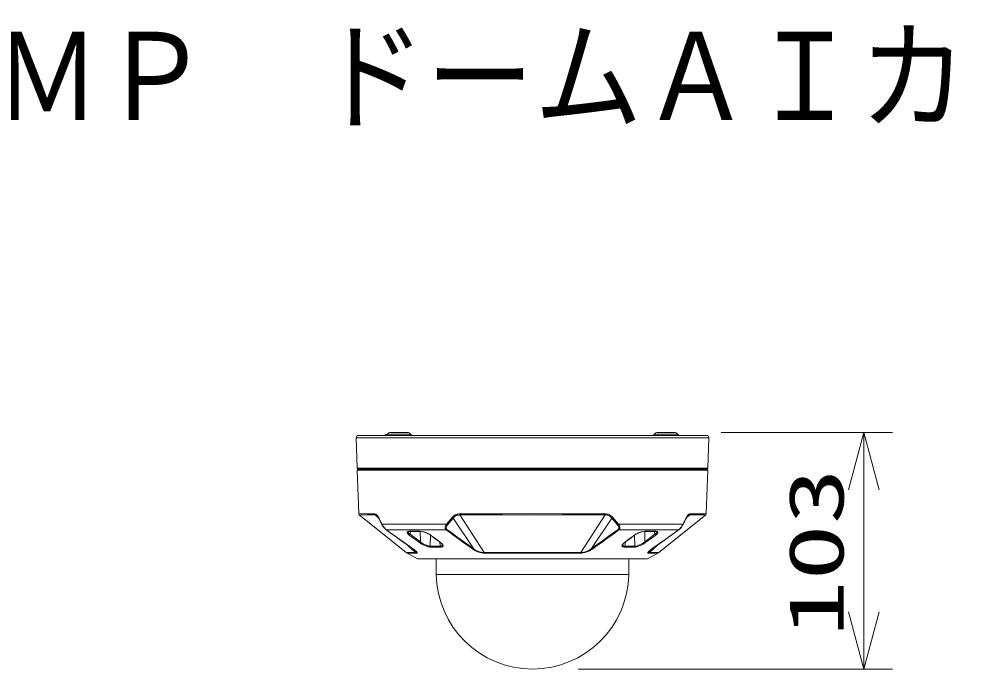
# Model space of a CAD drawing. Units: millimetres on the paper. Extents: x -62 to 64, y -58 to 59.
# Drawn here: x -20.19 to 21.16, y 30.85 to 59.23 of the extents above; entities that cross this region are included whole.
import ezdxf
from ezdxf.enums import TextEntityAlignment as Align

# ---------------------------------------------------------------- set-up
doc = ezdxf.new("R2010")
doc.units = ezdxf.units.MM
for name, color, linetype, lineweight in [('0-0_MOJI1', 7, 'Continuous', 9), ('0-2_SUNPO', 7, 'Continuous', 9), ('0-3_0', 7, 'Continuous', 9), ('0-4_GAIKEI', 4, 'Continuous', 9)]:
    doc.layers.add(name, color=color, linetype=linetype, lineweight=lineweight)
doc.styles.add('ＭＳ ゴシック', font='')
doc.styles.get('ＭＳ ゴシック').set_extended_font_data('MS Gothic')

# ---------------------------------------------------------------- blocks, each defined once
blk = doc.blocks.new('_Open30')
at = {"layer": '0-3_0'}
blk.add_line((0, 0), (-1, 0), dxfattribs=at)
blk.add_lwpolyline([(-1, 0.2679), (0, 0), (-1, -0.2679)], dxfattribs=at)

msp = doc.modelspace()

# ---------------------------------------------------------------- linework, layer by layer
at = {"layer": '0-2_SUNPO'}
for p, q in [((10.463, 41.172), (17.945, 41.172)), ((16.695, 38.672), (16.695, 33.352)), ((4.23, 30.852), (17.945, 30.852))]:
    msp.add_line(p, q, dxfattribs=at)
at = {"layer": '0-4_GAIKEI', "color": 7}
for p, q in [((-5.418, 41.052), (-5.471, 40.952)), ((-5.424, 39.614), (-5.471, 40.952)), ((9.877, 41.052), (-5.418, 41.052)), ((9.883, 39.614), (9.93, 40.952)), ((-5.353, 37.636), (-5.419, 39.532)), ((9.812, 37.636), (9.878, 39.532)), ((-5.331, 37.591), (-3.29, 35.935)), ((9.79, 37.591), (7.749, 35.935)), ((-2.788, 35.665), (-3.248, 35.907)), ((-2.765, 35.659), (7.224, 35.659)), ((-1.982, 35.659), (-1.97, 34.979)), ((6.441, 35.659), (6.429, 34.979)), ((7.247, 35.665), (7.707, 35.907))]:
    msp.add_line(p, q, dxfattribs=at)
at = {"layer": '0-4_GAIKEI'}
for p, q in [((9.93, 40.952), (-5.471, 40.952)), ((-4.037, 41.16), (-4.131, 41.077)), ((-3.065, 41.077), (-4.131, 41.077)), ((-3.159, 41.16), (-4.037, 41.16)), ((-3.192, 41.172), (-4.004, 41.172)), ((-3.159, 41.16), (-3.065, 41.077)), ((7.618, 41.16), (7.524, 41.077)), ((8.59, 41.077), (7.524, 41.077)), ((8.496, 41.16), (7.618, 41.16)), ((8.463, 41.172), (7.651, 41.172)), ((8.496, 41.16), (8.59, 41.077)), ((9.877, 41.052), (9.93, 40.952)), ((-5.393, 39.582), (-5.424, 39.614)), ((9.883, 39.614), (-5.424, 39.614)), ((9.878, 39.532), (-5.419, 39.532)), ((9.852, 39.582), (-5.393, 39.582)), ((-5.36, 39.582), (-5.361, 39.532)), ((-3.368, 39.582), (-3.367, 39.532)), ((-3.26, 39.532), (-3.262, 39.582)), ((-3.251, 39.532), (-3.253, 39.582)), ((-3.207, 39.582), (-3.204, 39.532)), ((-3.046, 39.582), (-3.046, 39.532)), ((-2.983, 39.532), (-2.983, 39.582)), ((-2.937, 39.532), (-2.937, 39.582)), ((-2.906, 39.582), (-2.908, 39.532)), ((-2.897, 39.582), (-2.899, 39.532)), ((7.356, 39.582), (7.358, 39.532)), ((7.366, 39.582), (7.367, 39.532)), ((7.396, 39.532), (7.396, 39.582)), ((7.442, 39.532), (7.442, 39.582)), ((7.505, 39.532), (7.505, 39.582)), ((7.663, 39.532), (7.666, 39.582)), ((7.712, 39.582), (7.71, 39.532)), ((7.721, 39.582), (7.719, 39.532)), ((7.827, 39.582), (7.826, 39.532)), ((9.82, 39.582), (9.82, 39.532)), ((9.852, 39.582), (9.883, 39.614)), ((-4.634, 37.578), (-4.485, 37.439)), ((-1.274, 37.468), (-1.52, 37.179)), ((-1.234, 37.438), (-1.48, 37.149)), ((-1.234, 37.438), (-0.344, 36.114)), ((-0.939, 37.578), (0.12, 35.935)), ((5.398, 37.578), (4.339, 35.935)), ((5.693, 37.438), (4.803, 36.114)), ((5.693, 37.438), (5.939, 37.149)), ((5.733, 37.468), (5.979, 37.179)), ((9.093, 37.578), (8.944, 37.439)), ((-4.343, 37.179), (-1.52, 37.179)), ((-4.144, 36.924), (-1.544, 36.924)), ((5.979, 37.179), (8.802, 37.179)), ((6.003, 36.924), (8.603, 36.924)), ((7.14, 36.86), (7.126, 36.401)), ((-2.944, 36.55), (-3.151, 36.703)), ((-2.944, 36.55), (-2.937, 36.544)), ((-2.935, 36.542), (-2.937, 36.544)), ((-2.924, 36.534), (-2.935, 36.542)), ((-2.921, 36.532), (-2.924, 36.534)), ((-2.705, 36.372), (-2.921, 36.532)), ((-2.231, 36.219), (-2.227, 36.697)), ((-2.228, 36.703), (-2.021, 36.55)), ((-2.021, 36.55), (-2.014, 36.544)), ((-2.014, 36.544), (-2.011, 36.542)), ((-2.011, 36.542), (-2, 36.534)), ((-1.997, 36.532), (-2, 36.534)), ((-1.997, 36.532), (-1.782, 36.372)), ((-1.806, 36.219), (-1.823, 36.398)), ((6.456, 36.532), (6.459, 36.534)), ((7.394, 36.542), (7.396, 36.544)), ((7.403, 36.55), (7.396, 36.544)), ((-3.211, 36.252), (-2.871, 35.935)), ((-2.211, 36.177), (-1.788, 36.177)), ((6.67, 36.177), (6.247, 36.177)), ((7.67, 36.252), (7.33, 35.935)), ((-3.29, 35.935), (-2.871, 35.935)), ((-3.248, 35.907), (-2.833, 35.907)), ((7.247, 35.665), (-2.788, 35.665)), ((2.23, 35.935), (0.12, 35.935)), ((2.23, 35.907), (0.136, 35.907)), ((4.339, 35.935), (2.23, 35.935)), ((4.323, 35.907), (2.23, 35.907)), ((7.707, 35.907), (7.292, 35.907)), ((-1.97, 34.979), (6.429, 34.979))]:
    msp.add_line(p, q, dxfattribs=at)
for points in [[(-4.232, 41.052), (-4.202, 41.082), (-4.125, 41.082)], [(-4.654, 37.622), (-4.972, 37.628), (-5.353, 37.636)], [(-0.949, 37.622), (-0.028, 37.629), (0.921, 37.633), (2.23, 37.636)], [(2.23, 37.636), (3.531, 37.634), (4.804, 37.627), (5.408, 37.622)], [(-4.634, 37.578), (-4.951, 37.583), (-5.331, 37.591)], [(-4.654, 37.622), (-4.624, 37.62), (-4.613, 37.618), (-4.597, 37.612), (-4.572, 37.596), (-4.552, 37.575), (-4.531, 37.547), (-4.51, 37.51), (-4.488, 37.468)], [(-4.634, 37.578), (-4.606, 37.576), (-4.583, 37.569), (-4.562, 37.556), (-4.554, 37.55)], [(-4.489, 37.447), (-4.514, 37.495), (-4.535, 37.528), (-4.55, 37.546), (-4.554, 37.55)], [(-1.274, 37.468), (-1.235, 37.511), (-1.194, 37.549), (-1.172, 37.565), (-1.15, 37.579), (-1.123, 37.594), (-1.096, 37.604), (-1.058, 37.614), (-1.033, 37.618), (-0.982, 37.622), (-0.949, 37.622)], [(-1.234, 37.438), (-1.212, 37.464), (-1.189, 37.487), (-1.158, 37.515), (-1.126, 37.538), (-1.093, 37.555), (-1.071, 37.563), (-1.049, 37.569), (-1.003, 37.575), (-0.971, 37.577), (-0.939, 37.578)], [(-0.939, 37.578), (-0.021, 37.584), (0.925, 37.589), (2.23, 37.591)], [(2.23, 37.591), (3.527, 37.589), (4.796, 37.582), (5.398, 37.578)], [(5.693, 37.438), (5.671, 37.464), (5.648, 37.487), (5.617, 37.515), (5.585, 37.538), (5.552, 37.555), (5.531, 37.562), (5.51, 37.568), (5.467, 37.575), (5.43, 37.577), (5.398, 37.578)], [(5.733, 37.468), (5.705, 37.499), (5.676, 37.528), (5.655, 37.547), (5.632, 37.565), (5.605, 37.582), (5.576, 37.596), (5.551, 37.606), (5.526, 37.612), (5.479, 37.62), (5.441, 37.622), (5.408, 37.622)], [(8.947, 37.468), (8.969, 37.51), (8.99, 37.547), (9.011, 37.575), (9.032, 37.596), (9.054, 37.611), (9.079, 37.619), (9.098, 37.622), (9.113, 37.622)], [(9.013, 37.55), (8.997, 37.532), (8.977, 37.501), (8.954, 37.458), (8.948, 37.447)], [(9.013, 37.55), (9.025, 37.56), (9.038, 37.567), (9.053, 37.573), (9.064, 37.575), (9.093, 37.578)], [(-4.343, 37.179), (-4.346, 37.17), (-4.345, 37.161), (-4.344, 37.157)], [(-4.158, 36.93), (-4.194, 36.96), (-4.233, 37), (-4.274, 37.049), (-4.319, 37.115), (-4.344, 37.157)], [(-4.144, 36.924), (-4.168, 36.944), (-4.197, 36.969), (-4.222, 36.996), (-4.257, 37.039), (-4.278, 37.068), (-4.3, 37.102), (-4.323, 37.141), (-4.343, 37.179)], [(-3.151, 36.703), (-3.186, 36.732), (-3.213, 36.759), (-3.23, 36.781), (-3.24, 36.801), (-3.244, 36.818), (-3.242, 36.832), (-3.234, 36.844), (-3.22, 36.853), (-3.207, 36.858), (-3.192, 36.861), (-3.156, 36.864)], [(-3.1, 36.861), (-3.114, 36.733), (-3.138, 36.753), (-3.158, 36.772), (-3.18, 36.797), (-3.188, 36.809), (-3.199, 36.831), (-3.201, 36.849)], [(-3.198, 36.851), (-3.184, 36.857), (-3.156, 36.86), (-3.146, 36.86)], [(-2.681, 36.86), (-2.667, 36.401), (-3.114, 36.733)], [(-2.686, 36.864), (-2.629, 36.86), (-2.565, 36.849), (-2.519, 36.838), (-2.471, 36.823), (-2.395, 36.795), (-2.32, 36.76), (-2.273, 36.733), (-2.228, 36.703)], [(-2.677, 36.86), (-2.634, 36.858), (-2.57, 36.848), (-2.496, 36.829), (-2.416, 36.801), (-2.345, 36.769), (-2.279, 36.733), (-2.239, 36.706)], [(-1.52, 37.179), (-1.545, 37.143), (-1.566, 37.105), (-1.58, 37.07), (-1.587, 37.04), (-1.589, 37.016), (-1.587, 36.996), (-1.583, 36.979), (-1.576, 36.962), (-1.565, 36.944), (-1.553, 36.932), (-1.544, 36.924)], [(-1.505, 36.944), (-1.524, 36.931), (-1.544, 36.924)], [(-1.48, 37.149), (-1.503, 37.117), (-1.521, 37.085), (-1.532, 37.055), (-1.538, 37.031), (-1.539, 37.013), (-1.537, 36.998), (-1.534, 36.984), (-1.529, 36.972), (-1.52, 36.959), (-1.512, 36.949), (-1.505, 36.944)], [(5.939, 37.149), (5.962, 37.117), (5.98, 37.085), (5.991, 37.055), (5.997, 37.031), (5.998, 37.013), (5.996, 36.998), (5.993, 36.984), (5.988, 36.972), (5.979, 36.959), (5.971, 36.95), (5.964, 36.944)], [(5.964, 36.944), (5.983, 36.931), (6.003, 36.924)], [(5.979, 37.179), (6.004, 37.143), (6.025, 37.105), (6.039, 37.07), (6.046, 37.04), (6.048, 37.016), (6.046, 36.996), (6.043, 36.982), (6.038, 36.968), (6.032, 36.956), (6.024, 36.944), (6.012, 36.932), (6.003, 36.924)], [(7.145, 36.864), (7.088, 36.86), (7.024, 36.849), (6.978, 36.838), (6.93, 36.823), (6.854, 36.795), (6.779, 36.76), (6.732, 36.733), (6.687, 36.703), (6.48, 36.55)], [(7.136, 36.86), (7.093, 36.858), (7.029, 36.848), (6.955, 36.829), (6.875, 36.801), (6.804, 36.769), (6.738, 36.733), (6.698, 36.706)], [(7.126, 36.401), (7.573, 36.733), (7.559, 36.861)], [(7.403, 36.55), (7.61, 36.703), (7.645, 36.732), (7.672, 36.759), (7.689, 36.781), (7.699, 36.801), (7.703, 36.818), (7.701, 36.832), (7.693, 36.844), (7.68, 36.853), (7.667, 36.858), (7.651, 36.861), (7.615, 36.864)], [(7.573, 36.733), (7.597, 36.753), (7.618, 36.772), (7.639, 36.797), (7.654, 36.82), (7.66, 36.841), (7.66, 36.849)], [(7.605, 36.86), (7.635, 36.858), (7.653, 36.853), (7.657, 36.851)], [(8.803, 37.157), (8.805, 37.165), (8.802, 37.179), (8.783, 37.143), (8.761, 37.106), (8.739, 37.07), (8.717, 37.04), (8.681, 36.997), (8.648, 36.962), (8.629, 36.945), (8.603, 36.924)], [(8.803, 37.157), (8.769, 37.101), (8.733, 37.049), (8.687, 36.994), (8.646, 36.954), (8.617, 36.93)], [(-2.231, 36.219), (-2.266, 36.221), (-2.305, 36.227), (-2.348, 36.238), (-2.394, 36.253), (-2.442, 36.271), (-2.491, 36.293), (-2.539, 36.318), (-2.585, 36.344), (-2.628, 36.372), (-2.667, 36.401)], [(6.456, 36.532), (6.241, 36.372), (6.198, 36.337), (6.18, 36.32), (6.165, 36.303), (6.153, 36.287), (6.144, 36.272), (6.136, 36.249), (6.136, 36.23), (6.141, 36.215), (6.151, 36.202), (6.165, 36.192), (6.188, 36.183), (6.217, 36.178), (6.247, 36.177)], [(6.168, 36.282), (6.169, 36.264), (6.176, 36.248), (6.189, 36.236), (6.21, 36.226), (6.235, 36.22), (6.265, 36.219), (6.282, 36.398)], [(6.265, 36.219), (6.69, 36.219), (6.686, 36.697)], [(6.48, 36.55), (6.473, 36.544), (6.47, 36.542), (6.459, 36.534)], [(6.67, 36.177), (6.705, 36.178), (6.743, 36.184), (6.787, 36.193), (6.833, 36.206), (6.885, 36.224), (6.94, 36.246), (6.997, 36.272), (7.056, 36.302), (7.111, 36.336), (7.164, 36.372), (7.38, 36.532)], [(6.69, 36.219), (6.716, 36.22), (6.744, 36.223), (6.802, 36.236), (6.862, 36.256), (6.934, 36.286), (7.004, 36.321), (7.068, 36.36), (7.126, 36.401)], [(7.38, 36.532), (7.383, 36.534), (7.394, 36.542)], [(-2.994, 36.098), (-2.936, 36.056), (-2.906, 36.031)], [(-2.982, 36.093), (-2.929, 36.057), (-2.887, 36.025), (-2.853, 35.995), (-2.824, 35.964), (-2.814, 35.951), (-2.807, 35.94), (-2.804, 35.93), (-2.804, 35.922), (-2.806, 35.916), (-2.811, 35.912), (-2.82, 35.908), (-2.833, 35.907)], [(-2.906, 36.031), (-2.872, 35.996), (-2.86, 35.982), (-2.852, 35.969), (-2.847, 35.958), (-2.846, 35.95), (-2.848, 35.944), (-2.852, 35.939), (-2.86, 35.936), (-2.871, 35.935)], [(-2.211, 36.177), (-2.246, 36.178), (-2.284, 36.184), (-2.328, 36.193), (-2.374, 36.206), (-2.426, 36.224), (-2.481, 36.246), (-2.538, 36.272), (-2.596, 36.302), (-2.652, 36.336), (-2.705, 36.372)], [(-1.708, 36.282), (-1.71, 36.263), (-1.717, 36.247), (-1.732, 36.235), (-1.752, 36.226), (-1.777, 36.22), (-1.806, 36.219), (-2.231, 36.219)], [(-1.782, 36.372), (-1.739, 36.337), (-1.721, 36.32), (-1.706, 36.303), (-1.694, 36.287), (-1.685, 36.272), (-1.677, 36.249), (-1.677, 36.23), (-1.682, 36.215), (-1.692, 36.202), (-1.706, 36.192), (-1.729, 36.183), (-1.758, 36.178), (-1.788, 36.177)], [(-1.738, 36.328), (-1.72, 36.306), (-1.71, 36.289), (-1.708, 36.282)], [(-0.344, 36.114), (-0.363, 36.1), (-0.383, 36.093)], [(0.136, 35.907), (0.072, 35.911), (0.005, 35.921), (-0.064, 35.937), (-0.118, 35.953), (-0.173, 35.973), (-0.228, 35.996), (-0.282, 36.024), (-0.335, 36.057), (-0.383, 36.093)], [(0.12, 35.935), (0.057, 35.939), (-0.01, 35.95), (-0.08, 35.969), (-0.152, 35.995), (-0.202, 36.018), (-0.252, 36.044), (-0.299, 36.076), (-0.344, 36.114)], [(4.323, 35.907), (4.383, 35.911), (4.446, 35.919), (4.511, 35.933), (4.577, 35.953), (4.651, 35.98), (4.687, 35.997), (4.724, 36.015), (4.76, 36.035), (4.794, 36.056), (4.842, 36.093)], [(4.339, 35.935), (4.402, 35.939), (4.469, 35.95), (4.539, 35.969), (4.611, 35.995), (4.65, 36.012), (4.688, 36.031), (4.724, 36.052), (4.758, 36.076), (4.803, 36.114)], [(6.197, 36.328), (6.179, 36.306), (6.169, 36.289), (6.168, 36.282)], [(7.292, 35.907), (7.274, 35.91), (7.268, 35.913), (7.264, 35.918), (7.263, 35.923), (7.263, 35.93), (7.271, 35.947), (7.28, 35.961), (7.294, 35.977), (7.334, 36.015), (7.372, 36.045), (7.441, 36.093)], [(7.749, 35.935), (7.33, 35.935), (7.321, 35.936), (7.313, 35.938), (7.308, 35.942), (7.306, 35.947), (7.305, 35.953), (7.307, 35.961), (7.319, 35.981), (7.338, 36.004), (7.365, 36.031)], [(7.365, 36.031), (7.401, 36.061), (7.453, 36.098)]]:
    msp.add_lwpolyline(points, dxfattribs=at)
for centre, radius, start, end in [((-4.098, 41.04), 0.05, 131.3479, 165.4008), ((-4.004, 41.122), 0.05, 90, 131.3478), ((-3.192, 41.122), 0.05, 48.6522, 90), ((-3.098, 41.04), 0.05, 14.5995, 48.6521), ((7.557, 41.04), 0.05, 131.3479, 165.4015), ((7.651, 41.122), 0.05, 90, 131.3478), ((8.463, 41.122), 0.05, 48.6522, 90), ((8.557, 41.04), 0.05, 14.5998, 48.6521), ((6.629, 185.277), 147.676, 270.96368, 271.23485), ((-4.592, 37.623), 0.0622, 180.9615, 227.4203), ((-4.467, 37.456), 0.0243, 152.369, 202.317), ((4.352, 41.708), 9.814, 205.7329, 207.6266), ((3.962, 41.555), 9.386, 205.8115, 207.7843), ((-1.173, 37.56), 0.136, 222.5281, 243.386), ((5.632, 37.56), 0.136, 296.6148, 317.4713), ((0.5, 41.554), 9.384, 332.2153, 334.1887), ((0.079, 41.722), 9.845, 332.3791, 334.2667), ((8.926, 37.456), 0.0242, 337.4437, 27.6493), ((9.051, 37.623), 0.0622, 312.5817, 359.0416), ((6.622, 184.644), 147.087, 270.96268, 271.23411), ((82.105, 156.324), 147.296, 234.15173, 234.70816), ((-4.139, 36.956), 0.0319, 234.6159, 261.8279), ((82.142, 156.239), 147.246, 234.12627, 234.68213), ((-3.191, 36.838), 0.0147, 116.6338, 133.6464), ((-2.923, -11.287), 48.152, 89.7186, 90.2776), ((-3.145, 36.878), 0.018, 233.6903, 269.6051), ((-2.913, -8.211), 45.072, 89.6993, 90.2951), ((-2.677, 36.875), 0.0151, 230.2763, 268.5862), ((86.475, 158.578), 150.156, 234.11343, 234.65826), ((-1.425, 37.262), 0.126, 221.4291, 244.1607), ((84.258, 155.614), 146.417, 234.14448, 234.70289), ((-79.792, 155.605), 146.405, 305.29706, 305.85552), ((-81.992, 158.543), 150.114, 305.34166, 305.88666), ((5.884, 37.262), 0.126, 295.8411, 318.5719), ((7.372, -8.211), 45.072, 89.7049, 90.3007), ((7.136, 36.875), 0.0151, 271.44, 309.7915), ((7.382, -11.287), 48.152, 89.7224, 90.2814), ((-77.792, 156.391), 147.432, 305.31813, 305.87327), ((-77.472, 156.082), 146.998, 305.29106, 305.84864), ((7.604, 36.878), 0.0179, 270.3712, 306.3146), ((7.65, 36.838), 0.0147, 46.3538, 63.3662), ((8.598, 36.956), 0.0319, 278.1681, 305.5846), ((-3.151, 36.732), 0.0284, 268.6653, 301.3751), ((-3.157, 36.746), 0.0438, 299.4239, 307.9669), ((-3.164, 36.754), 0.0542, 308.3021, 337.5105), ((-2.719, 36.423), 0.0557, 308.5328, 336.87), ((-151.512, -164.935), 250.881, 53.36068, 53.48774), ((-2.23, 36.719), 0.0161, 235.3837, 274.9946), ((155.971, -164.934), 250.881, 126.51226, 126.63932), ((6.689, 36.719), 0.0161, 264.9717, 305.0612), ((7.178, 36.423), 0.0558, 203.1343, 231.1279), ((7.623, 36.754), 0.0542, 202.4948, 231.6912), ((7.616, 36.746), 0.0438, 232.0331, 240.5761), ((7.61, 36.732), 0.0284, 238.6249, 271.3347), ((-2.976, 36.124), 0.0319, 235.6817, 259.0013), ((-2.173, 36.22), 0.0587, 180.8949, 217.4518), ((-2.188, 36.209), 0.0399, 218.9832, 234.4454), ((-1.743, 36.22), 0.0635, 180.8369, 214.2117), ((-1.764, 36.206), 0.038, 216.0265, 231.385), ((-2.017, 36.057), 0.389, 44.1594, 54.7134), ((-1.783, 36.387), 0.0155, 235.3676, 276.2222), ((6.476, 36.057), 0.389, 125.2867, 135.8406), ((6.242, 36.387), 0.0154, 263.7332, 305.2959), ((6.223, 36.207), 0.0383, 308.6707, 323.9189), ((6.201, 36.22), 0.0641, 325.9431, 358.9866), ((6.647, 36.209), 0.0399, 305.5894, 321.0154), ((6.632, 36.22), 0.0587, 322.5482, 359.1051), ((7.435, 36.124), 0.0319, 280.9867, 304.3317), ((-2.715, 36.114), 0.238, 228.8019, 240.2455), ((0.278, 36.008), 0.173, 204.7903, 215.3153), ((4.181, 36.008), 0.173, 324.6906, 335.208), ((7.174, 36.114), 0.238, 299.7547, 311.1985)]:
    msp.add_arc(centre, radius, start, end, dxfattribs=at)
at = {"layer": '0-4_GAIKEI', "color": 7}
for centre, radius, start, end in [((-5.292, 37.638), 0.0604, 182.0005, 230.9363), ((9.752, 37.638), 0.0604, 309.0627, 358.001), ((-3.129, 36.133), 0.255, 230.9369, 242.198), ((-2.765, 35.709), 0.05, 242.1983, 269.9894), ((7.224, 35.709), 0.05, 270.0137, 297.7915), ((7.588, 36.133), 0.255, 297.8022, 309.063), ((2.23, 35.052), 4.2, 181, 359)]:
    msp.add_arc(centre, radius, start, end, dxfattribs=at)
at = {"layer": '0-4_GAIKEI'}
for centre, major_axis, ratio, start_param, end_param in [((-0.924, 37.624), (0, 0.0601), 0.419399, 1.602485, 2.46105), ((5.383, 37.624), (0, 0.0601), 0.419399, 3.822134, 4.6807), ((-2.692, 36.404), (0.0212, 0.0287), 0.625443, 3.526619, 4.294196), ((4.826, 36.159), (-0.0442, 0.0609), 0.63146, 1.889163, 2.563696), ((7.151, 36.404), (-0.0212, 0.0288), 0.625784, 1.981722, 2.757555)]:
    msp.add_ellipse(centre, major_axis=major_axis, ratio=ratio, start_param=start_param, end_param=end_param, dxfattribs=at)

# ---------------------------------------------------------------- block references
at = {"layer": '0-2_SUNPO', "xscale": 2.5, "yscale": 2.5}
for p, rotation in [((16.695, 41.172), 90), ((16.695, 30.852), 270)]:
    msp.add_blockref('_Open30', p, dxfattribs=dict(at, rotation=rotation))

# ---------------------------------------------------------------- texts
at = {"layer": '0-0_MOJI1', "style": 'ＭＳ ゴシック', "width": 0.9}
msp.add_text('屋外２ＭＰ\u3000ドームＡＩカメラ：ＩＲＬＥＤ', height=3.849, dxfattribs=at).set_placement((-35.5, 53.66), align=Align.BOTTOM_LEFT)
at = {"layer": '0-2_SUNPO', "style": 'ＭＳ ゴシック', "width": 1.5}
msp.add_text('103', height=2.405, rotation=90, dxfattribs=at).set_placement((16.532, 32.262), align=Align.BOTTOM_LEFT)

doc.saveas('drawing.dxf')
